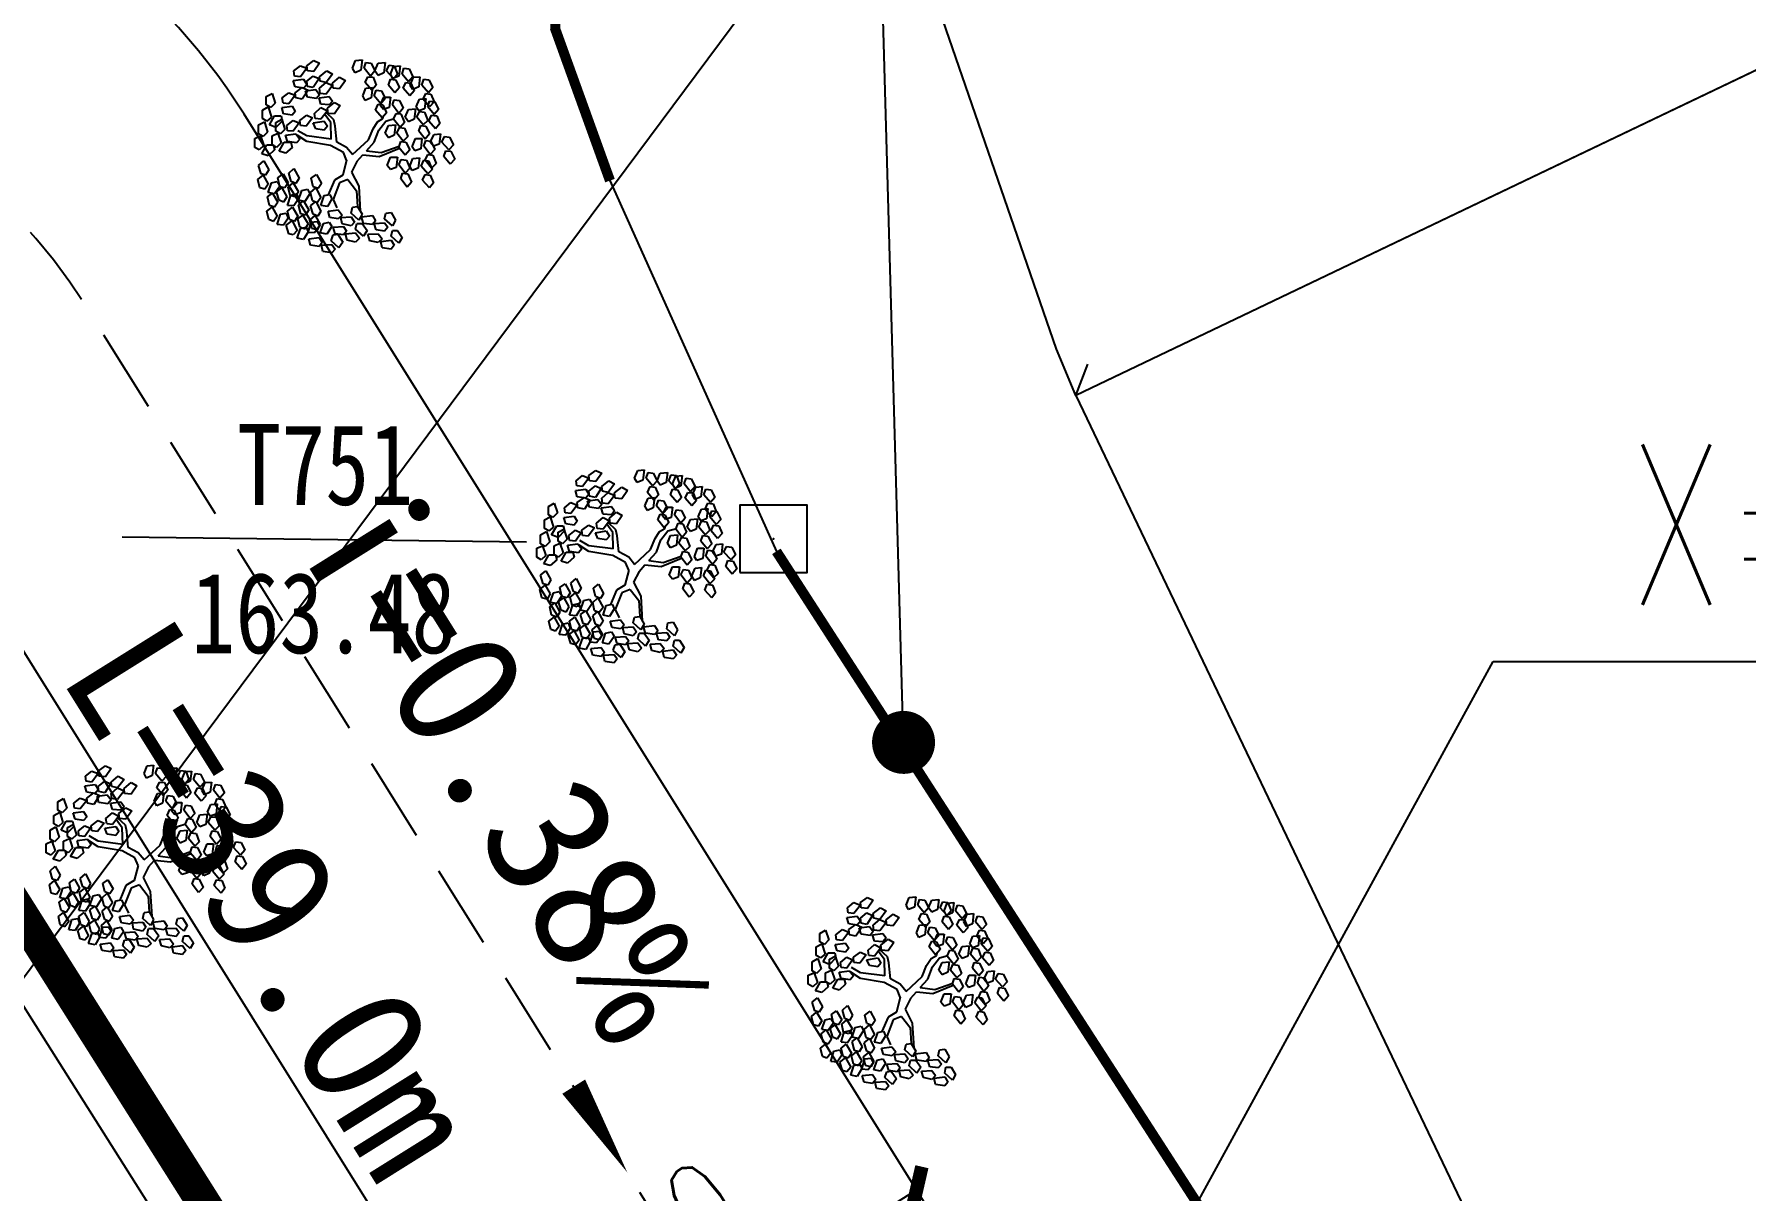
# Model space of a CAD drawing. Extents: x -809667 to 586099, y 3084146 to 3634412.
# Drawn here: x 381806.86 to 381832.26, y 3085752.27 to 3085769.42 of the extents above; entities that cross this region are included whole.
import ezdxf
from ezdxf.enums import TextEntityAlignment as Align

# ---------------------------------------------------------------- set-up
doc = ezdxf.new("R2010")
doc.units = 0
doc.header["$LTSCALE"] = 0.5
doc.header["$PDSIZE"] = 0.2
doc.linetypes.add('DASHED', pattern=[0.75, 0.5, -0.25])
doc.layers.get('0').update_dxf_attribs({"linetype": 'CONTINUOUS'})
doc.layers.get('Defpoints').update_dxf_attribs({"linetype": 'CONTINUOUS'})
for name, color, linetype in [('DIM_COOR', 3, 'CONTINUOUS'), ('DIM_LEAD', 3, 'CONTINUOUS'), ('DIM_SYMB', 3, 'CONTINUOUS'), ('dxt', 252, 'CONTINUOUS'), ('KZD', 252, 'CONTINUOUS'), ('PUB_DIM', 3, 'CONTINUOUS'), ('PUB_TEXT', 7, 'CONTINUOUS'), ('乔木', 84, 'CONTINUOUS'), ('建筑', 7, 'CONTINUOUS'), ('道路', 4, 'CONTINUOUS')]:
    doc.layers.add(name, color=color, linetype=linetype)
doc.styles.add('_TCH_DIM', font='SIMPLEX', dxfattribs={"bigfont": 'GBCBIG'})
doc.styles.add('_TCH_DIM_T3', font='SIMPLEX', dxfattribs={"width": 0.705882, "bigfont": 'GBCBIG'})
doc.styles.add('HZ', font='', dxfattribs={"width": 0.8})
doc.styles.add('宋体', font='')
doc.styles.get('HZ').set_extended_font_data('NSimSun')
doc.styles.get('宋体').set_extended_font_data('SimSun')
doc.linetypes.add('1161', pattern='A,0,[149,AAA.SHX,S=0.15,R=0,X=0,Y=0],-1.6', length=1.6)
doc.linetypes.add('443', pattern='A,5,[169,AAA.SHX,S=0.83,R=0,X=0,Y=0],5', length=10)
doc.dimstyles.new('_TCH_ARCH&&1', dxfattribs={"dimtxt": 1.4875, "dimasz": 0.5, "dimexe": 1.25, "dimexo": 1.5, "dimgap": 0.63125, "dimtad": 1, "dimdec": 1, "dimzin": 0, "dimdsep": 46, "dimtxsty": '_TCH_DIM_T3', "dimblk": 'ARCHTICK', "dimcen": 0.09, "dimclrt": 7, "dimazin": 2, "dimtfac": 1, "dimtdec": 1, "dimtix": 1, "dimtmove": 2, "dimatfit": 3, "dimfxl": 0, "dimtolj": 1, "dimtzin": 0, "dimarcsym": 0})

# ---------------------------------------------------------------- blocks, each defined once
blk = doc.blocks.new('gc261')
blk.add_lwpolyline([(-1, -1), (1, -1), (1, 1), (-1, 1)], close=True)
blk.add_point((0, 0))
blk = doc.blocks.new('幌伞枫')
at = {"layer": '乔木', "color": 0}
for p, q in [((-677, 937), (-604, 995)), ((-604, 995), (-531, 966)), ((-531, 995), (-450, 1054)), ((-523, 937), (-531, 995)), ((-450, 1054), (-384, 1025)), ((-384, 1025), (-450, 929)), ((-9, 966), (27, 1054)), ((27, 1054), (101, 1061)), ((101, 1061), (86, 944)), ((123, 966), (145, 1032)), ((145, 1032), (203, 1025)), ((203, 1025), (247, 937)), ((247, 937), (284, 1025)), ((284, 1025), (365, 1032)), ((365, 1032), (350, 915)), ((380, 937), (409, 1003)), ((409, 1003), (468, 995)), ((424, 900), (460, 988)), ((460, 988), (534, 995)), ((468, 995), (504, 900)), ((534, 995), (519, 878)), ((-685, 826), (-567, 841)), ((-663, 753), (-685, 826)), ((-670, 878), (-677, 937)), ((-604, 870), (-670, 878)), ((-531, 966), (-604, 870)), ((-567, 841), (-531, 782)), ((-531, 782), (-567, 738)), ((-531, 819), (-457, 878)), ((-523, 760), (-531, 819)), ((-450, 929), (-523, 937)), ((-457, 878), (-391, 848)), ((-391, 848), (-457, 746)), ((-384, 870), (-303, 937)), ((-377, 819), (-384, 870)), ((-384, 738), (-310, 804)), ((-310, 804), (-377, 819)), ((-237, 900), (-310, 804)), ((-310, 804), (-237, 768)), ((-303, 937), (-237, 900)), ((-237, 797), (-156, 863)), ((-230, 738), (-237, 797)), ((-156, 863), (-90, 826)), ((-90, 826), (-156, 731)), ((20, 915), (-9, 966)), ((86, 944), (20, 915)), ((196, 878), (123, 966)), ((137, 804), (167, 870)), ((211, 716), (137, 804)), ((167, 870), (225, 863)), ((247, 937), (196, 878)), ((225, 863), (262, 775)), ((284, 885), (247, 937)), ((350, 915), (284, 885)), ((460, 848), (380, 937)), ((402, 775), (424, 841)), ((453, 848), (424, 900)), ((424, 841), (482, 834)), ((519, 878), (453, 848)), ((504, 900), (460, 848)), ((482, 834), (526, 746)), ((556, 900), (578, 966)), ((629, 812), (556, 900)), ((570, 738), (600, 804)), ((578, 966), (636, 959)), ((600, 804), (658, 797)), ((681, 870), (629, 812)), ((636, 959), (681, 870)), ((651, 775), (688, 863)), ((658, 797), (695, 709)), ((688, 863), (761, 870)), ((761, 870), (747, 753)), ((783, 775), (805, 841)), ((805, 841), (864, 834)), ((864, 834), (908, 746)), ((-993, 643), (-927, 680)), ((-993, 548), (-993, 643)), ((-927, 680), (-890, 570)), ((-810, 628), (-736, 687)), ((-802, 570), (-810, 628)), ((-736, 687), (-663, 658)), ((-663, 658), (-736, 562)), ((-567, 738), (-663, 753)), ((-663, 687), (-582, 746)), ((-655, 628), (-663, 687)), ((-582, 614), (-655, 628)), ((-582, 746), (-516, 716)), ((-516, 716), (-582, 614)), ((-545, 709), (-428, 724)), ((-523, 636), (-545, 709)), ((-457, 746), (-523, 760)), ((-421, 621), (-523, 636)), ((-428, 724), (-384, 665)), ((-384, 665), (-421, 621)), ((-391, 628), (-274, 643)), ((-369, 555), (-391, 628)), ((-377, 680), (-384, 738)), ((-310, 672), (-377, 680)), ((-237, 768), (-310, 672)), ((-274, 643), (-237, 592)), ((-237, 592), (-274, 548)), ((-156, 731), (-230, 738)), ((108, 650), (145, 738)), ((137, 599), (108, 650)), ((203, 628), (137, 599)), ((145, 738), (218, 746)), ((218, 746), (203, 628)), ((262, 775), (211, 716)), ((240, 650), (262, 716)), ((313, 562), (240, 650)), ((262, 716), (321, 709)), ((306, 540), (350, 636)), ((365, 621), (313, 562)), ((321, 709), (365, 621)), ((350, 636), (424, 636)), ((475, 687), (402, 775)), ((424, 636), (409, 518)), ((446, 548), (468, 606)), ((468, 606), (526, 599)), ((526, 746), (475, 687)), ((526, 599), (570, 511)), ((644, 650), (570, 738)), ((695, 709), (644, 650)), ((681, 724), (651, 775)), ((747, 753), (681, 724)), ((717, 525), (754, 614)), ((754, 614), (827, 621)), ((857, 687), (783, 775)), ((798, 614), (827, 680)), ((871, 525), (798, 614)), ((827, 621), (813, 503)), ((827, 680), (886, 672)), ((849, 525), (871, 592)), ((908, 746), (857, 687)), ((871, 592), (930, 584)), ((886, 672), (923, 584)), ((-1037, 489), (-971, 525)), ((-1037, 393), (-1037, 489)), ((-986, 364), (-1037, 393)), ((-942, 518), (-993, 548)), ((-934, 408), (-986, 364)), ((-971, 525), (-934, 408)), ((-956, 320), (-898, 423)), ((-890, 570), (-942, 518)), ((-898, 423), (-824, 423)), ((-824, 423), (-810, 364)), ((-817, 518), (-699, 533)), ((-795, 445), (-817, 518)), ((-736, 562), (-802, 570)), ((-699, 430), (-795, 445)), ((-699, 533), (-663, 474)), ((-663, 474), (-699, 430)), ((-611, 371), (-531, 430)), ((-465, 401), (-538, 305)), ((-531, 430), (-465, 401)), ((-443, 452), (-369, 518)), ((-435, 393), (-443, 452)), ((-369, 386), (-435, 393)), ((-274, 548), (-369, 555)), ((-369, 518), (-296, 481)), ((-296, 481), (-369, 386)), ((-257, 346), (-327, 441)), ((-222, 377), (-311, 462)), ((-296, 511), (-215, 577)), ((-288, 452), (-296, 511)), ((-215, 445), (-288, 452)), ((-215, 577), (-149, 540)), ((-149, 540), (-215, 445)), ((255, 489), (284, 555)), ((328, 401), (255, 489)), ((277, 357), (336, 393)), ((284, 555), (336, 548)), ((343, 496), (306, 540)), ((380, 459), (328, 401)), ((336, 548), (380, 459)), ((336, 393), (344, 419)), ((409, 518), (343, 496)), ((372, 364), (468, 393)), ((519, 452), (446, 548)), ((460, 386), (490, 452)), ((490, 452), (541, 445)), ((570, 511), (519, 452)), ((541, 445), (585, 349)), ((592, 408), (629, 496)), ((629, 357), (592, 408)), ((629, 496), (710, 503)), ((710, 503), (695, 386)), ((747, 481), (717, 525)), ((725, 408), (754, 474)), ((798, 320), (725, 408)), ((813, 503), (747, 481)), ((754, 474), (813, 467)), ((813, 467), (849, 371)), ((923, 437), (849, 525)), ((864, 364), (893, 430)), ((923, 584), (871, 525)), ((893, 430), (952, 423)), ((974, 496), (923, 437)), ((930, 584), (974, 496)), ((952, 423), (989, 335)), ((-1081, 320), (-1015, 357)), ((-1081, 217), (-1081, 320)), ((-1030, 188), (-1081, 217)), ((-978, 239), (-1030, 188)), ((-1015, 357), (-978, 239)), ((-883, 291), (-956, 320)), ((-927, 195), (-861, 225)), ((-883, 349), (-817, 386)), ((-810, 364), (-883, 291)), ((-883, 247), (-883, 349)), ((-832, 217), (-883, 247)), ((-861, 225), (-824, 114)), ((-780, 269), (-832, 217)), ((-817, 386), (-780, 269)), ((-773, 203), (-655, 217)), ((-751, 129), (-773, 203)), ((-758, 313), (-685, 371)), ((-751, 254), (-758, 313)), ((-685, 247), (-751, 254)), ((-685, 371), (-619, 342)), ((-619, 342), (-685, 247)), ((-655, 217), (-611, 158)), ((-531, 129), (-641, 203)), ((-531, 195), (-633, 254)), ((-604, 313), (-611, 371)), ((-538, 305), (-604, 313)), ((-457, 342), (-332, 364)), ((-428, 276), (-457, 342)), ((-332, 261), (-428, 276)), ((-332, 364), (-296, 305)), ((-296, 305), (-332, 261)), ((-252, 158), (-257, 346)), ((-206, 307), (-222, 377)), ((-188, 124), (-206, 307)), ((174, 151), (225, 276)), ((225, 276), (277, 357)), ((240, 122), (291, 261)), ((291, 261), (372, 364)), ((365, 225), (402, 313)), ((402, 173), (365, 225)), ((402, 313), (482, 320)), ((468, 203), (402, 173)), ((534, 291), (460, 386)), ((482, 320), (468, 203)), ((497, 225), (526, 291)), ((570, 136), (497, 225)), ((526, 291), (585, 283)), ((585, 349), (534, 291)), ((585, 283), (622, 188)), ((695, 386), (629, 357)), ((747, 247), (769, 313)), ((820, 158), (747, 247)), ((769, 313), (827, 305)), ((849, 371), (798, 320)), ((871, 217), (820, 158)), ((827, 305), (871, 217)), ((937, 276), (864, 364)), ((879, 122), (923, 210)), ((923, 210), (996, 217)), ((989, 335), (937, 276)), ((996, 217), (981, 100)), ((-1125, 166), (-1059, 195)), ((-1125, 63), (-1125, 166)), ((-1074, 34), (-1125, 63)), ((-1022, 85), (-1074, 34)), ((-1059, 195), (-1022, 85)), ((-1044, -10), (-986, 92)), ((-986, 92), (-912, 92)), ((-898, 34), (-971, -32)), ((-927, 92), (-927, 195)), ((-876, 63), (-927, 92)), ((-912, 92), (-898, 34)), ((-824, 114), (-876, 63)), ((-846, 19), (-788, 122)), ((-773, -3), (-846, 19)), ((-788, 122), (-714, 122)), ((-699, 63), (-773, -3)), ((-648, 114), (-751, 129)), ((-714, 122), (-699, 63)), ((-611, 158), (-648, 114)), ((-252, 158), (-531, 195)), ((-259, 85), (-531, 129)), ((-112, 4), (-259, 85)), ((-76, 63), (-188, 124)), ((-76, -84), (-112, 4)), ((-9, -18), (-76, 63)), ((-9, -18), (174, 151)), ((152, 26), (240, 122)), ((152, 26), (318, 4)), ((295, -42), (527, 53)), ((318, 4), (524, 78)), ((519, 63), (541, 129)), ((592, -25), (519, 63)), ((541, 129), (600, 122)), ((622, 188), (570, 136)), ((644, 34), (592, -25)), ((600, 122), (644, 34)), ((673, 70), (710, 166)), ((703, 26), (673, 70)), ((769, 48), (703, 26)), ((710, 166), (783, 166)), ((783, 166), (769, 48)), ((805, 78), (827, 144)), ((879, -18), (805, 78)), ((827, 144), (886, 136)), ((915, 78), (879, 122)), ((930, 41), (879, -18)), ((886, 136), (930, 41)), ((981, 100), (915, 78)), ((1011, 122), (1040, 188)), ((1092, 34), (1011, 122)), ((1033, -40), (1055, 26)), ((1040, 188), (1099, 180)), ((1055, 26), (1114, 19)), ((1143, 92), (1092, 34)), ((1099, 180), (1143, 92)), ((1114, 19), (1158, -69)), ((-1081, -142), (-1022, -91)), ((-1052, -238), (-1081, -142)), ((-971, -32), (-1044, -10)), ((-1022, -91), (-964, -194)), ((-964, -194), (-1000, -253)), ((-736, -231), (-677, -179)), ((-677, -179), (-619, -289)), ((-76, -84), (-120, -253)), ((42, -98), (-20, -221)), ((-9, -18), (-9, -18)), ((-9, -18), (-9, -18)), ((-9, -18), (-9, -18)), ((-9, -18), (-9, -18)), ((-9, -18), (-9, -18)), ((-9, -18), (-9, -18)), ((-9, -18), (-9, -18)), ((-9, -18), (-9, -18)), ((-9, -18), (-9, -18)), ((-9, -18), (-9, -18)), ((-9, -18), (-9, -18)), ((-9, -18), (-9, -18)), ((-9, -18), (-9, -18)), ((-9, -18), (-9, -18)), ((-9, -18), (-9, -18)), ((-9, -18), (-9, -18)), ((-9, -18), (-9, -18)), ((-9, -18), (-9, -18)), ((-9, -18), (-9, -18)), ((-9, -18), (-9, -18)), ((-9, -18), (-9, -18)), ((-9, -18), (-9, -18)), ((-9, -18), (-9, -18)), ((-9, -18), (-9, -18)), ((-9, -18), (-9, -18)), ((-9, -18), (-9, -18)), ((-9, -18), (-9, -18)), ((-9, -18), (-9, -18)), ((-9, -18), (-9, -18)), ((-9, -18), (-9, -18)), ((-9, -18), (-9, -18)), ((-9, -18), (-9, -18)), ((-9, -18), (-9, -18)), ((-9, -18), (-9, -18)), ((-9, -18), (-9, -18)), ((-9, -18), (-9, -18)), ((-9, -18), (-9, -18)), ((-9, -18), (-9, -18)), ((-9, -18), (-9, -18)), ((-9, -18), (-9, -18)), ((42, -98), (109, -22)), ((109, -22), (295, -42)), ((387, -142), (424, -47)), ((424, -187), (387, -142)), ((424, -47), (504, -47)), ((490, -165), (424, -187)), ((504, -47), (490, -165)), ((519, -135), (548, -76)), ((592, -231), (519, -135)), ((548, -76), (607, -84)), ((644, -172), (592, -231)), ((607, -84), (644, -172)), ((644, -150), (681, -62)), ((673, -201), (644, -150)), ((739, -172), (673, -201)), ((681, -62), (754, -54)), ((754, -54), (739, -172)), ((776, -150), (805, -84)), ((849, -238), (776, -150)), ((805, -84), (857, -91)), ((820, -84), (849, -18)), ((893, -172), (820, -84)), ((849, -18), (908, -25)), ((901, -187), (849, -238)), ((857, -91), (901, -187)), ((945, -120), (893, -172)), ((908, -25), (945, -120)), ((1106, -128), (1033, -40)), ((1158, -69), (1106, -128)), ((-1089, -304), (-1030, -253)), ((-1067, -399), (-1089, -304)), ((-1000, -253), (-1052, -238)), ((-1030, -253), (-971, -355)), ((-971, -355), (-1008, -414)), ((-971, -451), (-934, -341)), ((-934, -341), (-868, -326)), ((-839, -377), (-898, -465)), ((-868, -326), (-839, -377)), ((-861, -282), (-802, -238)), ((-839, -385), (-861, -282)), ((-780, -399), (-839, -385)), ((-802, -238), (-744, -341)), ((-744, -341), (-780, -399)), ((-744, -392), (-685, -341)), ((-707, -326), (-736, -231)), ((-655, -348), (-707, -326)), ((-685, -341), (-626, -443)), ((-619, -289), (-655, -348)), ((-479, -289), (-421, -245)), ((-457, -385), (-479, -289)), ((-399, -407), (-457, -385)), ((-421, -245), (-362, -348)), ((-362, -348), (-399, -407)), ((-215, -311), (-285, -477)), ((-156, -341), (-230, -532)), ((-120, -253), (-215, -311)), ((-61, -304), (-156, -341)), ((-61, -304), (38, -431)), ((-20, -221), (62, -380)), ((62, -380), (79, -664)), ((541, -297), (563, -231)), ((614, -392), (541, -297)), ((563, -231), (622, -238)), ((666, -333), (614, -392)), ((622, -238), (666, -333)), ((791, -311), (820, -245)), ((871, -399), (791, -311)), ((820, -245), (879, -253)), ((915, -341), (871, -399)), ((879, -253), (915, -341)), ((-1008, -414), (-1067, -399)), ((-978, -502), (-920, -458)), ((-956, -598), (-978, -502)), ((-898, -465), (-971, -451)), ((-920, -458), (-861, -561)), ((-861, -561), (-898, -620)), ((-876, -443), (-817, -399)), ((-846, -539), (-876, -443)), ((-795, -561), (-846, -539)), ((-817, -399), (-758, -502)), ((-758, -502), (-795, -561)), ((-751, -598), (-714, -480)), ((-722, -487), (-744, -392)), ((-663, -502), (-722, -487)), ((-714, -480), (-648, -465)), ((-626, -524), (-677, -605)), ((-626, -443), (-663, -502)), ((-648, -465), (-626, -524)), ((-626, -539), (-589, -429)), ((-553, -554), (-626, -539)), ((-626, -590), (-567, -546)), ((-589, -429), (-523, -414)), ((-567, -546), (-509, -649)), ((-494, -465), (-553, -554)), ((-523, -414), (-494, -465)), ((-487, -451), (-428, -399)), ((-465, -546), (-487, -451)), ((-487, -605), (-428, -554)), ((-413, -568), (-465, -546)), ((-428, -399), (-369, -510)), ((-428, -554), (-369, -664)), ((-369, -510), (-413, -568)), ((-369, -598), (-332, -487)), ((-332, -487), (-266, -473)), ((-244, -524), (-296, -612)), ((-266, -473), (-244, -524)), ((-230, -532), (-186, -627)), ((38, -431), (49, -612)), ((-986, -664), (-927, -620)), ((-964, -759), (-986, -664)), ((-912, -781), (-964, -759)), ((-898, -620), (-956, -598)), ((-927, -620), (-868, -722)), ((-868, -722), (-912, -781)), ((-868, -818), (-832, -700)), ((-832, -700), (-766, -686)), ((-744, -744), (-795, -825)), ((-766, -686), (-744, -744)), ((-766, -825), (-699, -774)), ((-677, -605), (-751, -598)), ((-751, -664), (-692, -620)), ((-729, -759), (-751, -664)), ((-670, -781), (-729, -759)), ((-699, -774), (-641, -884)), ((-692, -620), (-633, -722)), ((-633, -722), (-670, -781)), ((-633, -752), (-575, -708)), ((-611, -847), (-633, -752)), ((-597, -693), (-626, -590)), ((-545, -708), (-597, -693)), ((-575, -708), (-516, -810)), ((-509, -649), (-545, -708)), ((-494, -766), (-435, -715)), ((-472, -862), (-494, -766)), ((-457, -700), (-487, -605)), ((-479, -788), (-413, -781)), ((-406, -722), (-457, -700)), ((-435, -715), (-377, -818)), ((-413, -781), (-384, -832)), ((-369, -664), (-406, -722)), ((-296, -612), (-369, -598)), ((-288, -664), (-171, -649)), ((-266, -737), (-288, -664)), ((-171, -752), (-266, -737)), ((-171, -649), (-127, -708)), ((-127, -708), (-171, -752)), ((-142, -737), (-24, -730)), ((-127, -810), (-142, -737)), ((-24, -686), (-9, -620)), ((64, -766), (-24, -686)), ((-24, -730), (13, -788)), ((-9, -620), (49, -612)), ((49, -612), (101, -700)), ((101, -700), (64, -766)), ((93, -730), (218, -715)), ((115, -803), (93, -730)), ((218, -715), (255, -774)), ((255, -774), (218, -818)), ((358, -752), (372, -686)), ((446, -832), (358, -752)), ((372, -686), (431, -678)), ((431, -678), (482, -766)), ((482, -766), (446, -832)), ((-795, -825), (-868, -818)), ((-736, -921), (-766, -825)), ((-685, -935), (-736, -921)), ((-641, -884), (-685, -935)), ((-641, -972), (-604, -862)), ((-567, -987), (-641, -972)), ((-553, -869), (-611, -847)), ((-604, -862), (-538, -847)), ((-516, -899), (-567, -987)), ((-516, -810), (-553, -869)), ((-538, -847), (-516, -899)), ((-516, -906), (-479, -788)), ((-443, -913), (-516, -906)), ((-509, -979), (-391, -965)), ((-413, -877), (-472, -862)), ((-384, -832), (-443, -913)), ((-377, -818), (-413, -877)), ((-391, -965), (-354, -1023)), ((-377, -913), (-340, -803)), ((-303, -928), (-377, -913)), ((-340, -803), (-274, -788)), ((-244, -840), (-303, -928)), ((-274, -788), (-244, -840)), ((-252, -1001), (-230, -935)), ((-230, -847), (-112, -840)), ((-208, -921), (-230, -847)), ((-230, -935), (-178, -928)), ((-112, -935), (-208, -921)), ((-178, -928), (-120, -1016)), ((-24, -832), (-127, -810)), ((-112, -840), (-76, -891)), ((-76, -891), (-112, -935)), ((-90, -921), (27, -913)), ((-68, -994), (-90, -921)), ((13, -788), (-24, -832)), ((27, -869), (42, -803)), ((115, -950), (27, -869)), ((27, -913), (71, -972)), ((71, -972), (27, -1016)), ((42, -803), (101, -803)), ((101, -803), (159, -884)), ((218, -818), (115, -803)), ((159, -884), (115, -950)), ((167, -928), (284, -921)), ((189, -1001), (167, -928)), ((240, -803), (358, -796)), ((262, -877), (240, -803)), ((358, -891), (262, -877)), ((284, -921), (328, -979)), ((358, -796), (394, -847)), ((394, -847), (358, -891)), ((431, -950), (446, -884)), ((519, -1031), (431, -950)), ((446, -884), (504, -884)), ((504, -884), (556, -965)), ((556, -965), (519, -1031)), ((-487, -1053), (-509, -979)), ((-391, -1067), (-487, -1053)), ((-354, -1023), (-391, -1067)), ((-362, -1053), (-244, -1045)), ((-347, -1126), (-362, -1053)), ((-244, -1141), (-347, -1126)), ((-164, -1082), (-252, -1001)), ((-244, -1045), (-208, -1097)), ((-208, -1097), (-244, -1141)), ((-120, -1016), (-164, -1082)), ((27, -1016), (-68, -994)), ((284, -1023), (189, -1001)), ((328, -979), (284, -1023)), ((313, -1009), (431, -994)), ((328, -1082), (313, -1009)), ((431, -1097), (328, -1082)), ((431, -994), (468, -1053)), ((468, -1053), (431, -1097))]:
    blk.add_line(p, q, dxfattribs=at)
blk = doc.blocks.new('_ArchTick')
at = {"color": 0, "linetype": 'ByBlock', "const_width": 0.4}
blk.add_lwpolyline([(-0.5, -0.5), (0.5, 0.5)], dxfattribs=at)
blk = doc.blocks.new('*D113')
at = {"layer": 'Defpoints', "color": 0, "linetype": 'Continuous', "transparency": 16777216}
for p in [(381800.812, 3085764.7), (381816.736, 3085739.229), (381814.305, 3085737.709)]:
    blk.add_point(p, dxfattribs=at)
at = {"layer": 'PUB_DIM', "color": 0, "linetype": 'Continuous', "lineweight": -2, "transparency": 16777216}
for p, q in [((381799.54, 3085763.904), (381797.321, 3085762.517)), ((381798.381, 3085763.18), (381814.305, 3085737.709)), ((381815.464, 3085738.434), (381813.245, 3085737.047))]:
    blk.add_line(p, q, dxfattribs=at)
at = {"layer": 'PUB_DIM', "color": 0, "linetype": 'Continuous', "lineweight": -2, "transparency": 16777216, "xscale": 0.5, "yscale": 0.5, "zscale": 0.5}
for p, rotation in [((381798.381, 3085763.18), 122.013839176622), ((381814.305, 3085737.709), 302.013839176622)]:
    blk.add_blockref('_ArchTick', p, dxfattribs=dict(at, rotation=rotation))
at = {"layer": 'PUB_DIM', "color": 7, "linetype": 'Continuous', "transparency": 16777216, "insert": (381810.077, 3085747.3), "char_height": 1.4875, "attachment_point": 5, "rotation": 302.0138, "style": '_TCH_DIM_T3'}
blk.add_mtext('\\A1;30.0', dxfattribs=at)
blk = doc.blocks.new('*D121')
at = {"layer": 'Defpoints', "color": 0, "linetype": 'Continuous', "transparency": 16777216}
for p in [(381819.906, 3085752.354), (381819.954, 3085752.278), (381813.97, 3085748.643)]:
    blk.add_point(p, dxfattribs=at)
at = {"layer": 'PUB_DIM', "color": 0, "linetype": 'Continuous', "lineweight": -2, "transparency": 16777216}
for p, q in [((381814.018, 3085748.567), (381819.954, 3085752.278)), ((381820.701, 3085751.082), (381820.616, 3085751.218)), ((381814.766, 3085747.371), (381814.681, 3085747.507))]:
    blk.add_line(p, q, dxfattribs=at)
at = {"layer": 'PUB_DIM', "color": 0, "linetype": 'Continuous', "lineweight": -2, "transparency": 16777216, "xscale": 0.5, "yscale": 0.5, "zscale": 0.5}
for p, rotation in [((381819.954, 3085752.278), 32.01383918097194), ((381814.018, 3085748.567), 212.0138391809719)]:
    blk.add_blockref('_ArchTick', p, dxfattribs=dict(at, rotation=rotation))
at = {"layer": 'PUB_DIM', "color": 7, "linetype": 'Continuous', "transparency": 16777216, "insert": (381816.257, 3085751.588), "char_height": 1.4875, "attachment_point": 5, "rotation": 32.0138, "style": '_TCH_DIM_T3'}
blk.add_mtext('\\A1;7.0', dxfattribs=at)

msp = doc.modelspace()

# ---------------------------------------------------------------- linework, layer by layer
at = {"layer": 'DIM_COOR', "color": 3, "linetype": 'Continuous'}
for p, q in [((381817.284, 3085739.572), (381828.506, 3085760.115)), ((381828.506, 3085760.115), (381850.506, 3085760.115))]:
    msp.add_line(p, q, dxfattribs=at)
at = {"layer": 'DIM_LEAD', "linetype": 'Continuous'}
msp.add_line((381819.761, 3085758.917), (381818.463, 3085804.652), dxfattribs=at)
at = {"layer": 'DIM_LEAD', "linetype": 'Continuous', "const_width": 0.467}
msp.add_lwpolyline([(381819.768, 3085758.683, 1), (381819.755, 3085759.15, 1)], format="xyb", close=True, dxfattribs=at)
at = {"layer": 'DIM_SYMB', "linetype": 'Continuous'}
msp.add_lwpolyline([(381809.236, 3085762.818, 0, 0, 0), (381815.663, 3085752.538, 0, 0.4, 0), (381814.868, 3085753.81, 0, 0, 0)], format="xyseb", dxfattribs=at)
at = {"layer": 'dxt', "color": 252, "linetype": 'Continuous'}
msp.add_line((381822.317, 3085764.062), (381822.495, 3085764.528), dxfattribs=at)
msp.add_lwpolyline([(381661.705, 3085560.704), (381978.444, 3085986.058)], dxfattribs=at)
at = {"layer": 'dxt', "color": 252, "linetype": 'Continuous', "flags": 128}
for points, elevation in [([(381822.317, 3085764.062), (381822.031, 3085764.75), (381816.25, 3085781.5), (381832.136, 3085789.215), (381840.099, 3085772.566)], -855.223), ([(381831.313, 3085745.25), (381867.906, 3085762.75), (381858.91, 3085781.562), (381822.317, 3085764.062)], -853.527)]:
    msp.add_lwpolyline(points, close=True, dxfattribs=dict(at, elevation=elevation))
at = {"layer": 'dxt', "color": 252, "linetype": '443', "const_width": 0.15, "flags": 128}
for points in [[(381815.188, 3085784.25), (381814.594, 3085769.5), (381815.406, 3085767.25)], [(381817.875, 3085761.75), (381828.688, 3085745), (381847.125, 3085710), (381856.375, 3085691), (381859.344, 3085684)]]:
    msp.add_lwpolyline(points, dxfattribs=at)
at = {"layer": 'dxt', "color": 252, "linetype": '1161', "flags": 128}
msp.add_lwpolyline([(381815.406, 3085767.25), (381817.875, 3085761.75)], dxfattribs=at)
at = {"layer": 'KZD', "color": 252, "linetype": 'Continuous'}
msp.add_line((381808.169, 3085761.967), (381814.169, 3085761.894), dxfattribs=at)
at = {"layer": 'KZD', "color": 8, "linetype": 'Continuous'}
msp.add_line((381808.169, 3085761.967), (381814.169, 3085761.894), dxfattribs=at)
at = {"layer": '建筑', "linetype": 'Continuous', "const_width": 0.5, "flags": 128}
msp.add_lwpolyline([(381791.906, 3085723.706), (381817.284, 3085739.572), (381801.24, 3085764.967), (381775.862, 3085749.101)], close=True, dxfattribs=at)
at = {"layer": '建筑', "linetype": 'Continuous', "flags": 128}
msp.add_lwpolyline([(381792.126, 3085724.669), (381816.316, 3085739.793), (381801.02, 3085764.004), (381776.83, 3085748.88)], close=True, dxfattribs=at)
at = {"layer": '道路', "color": 1, "linetype": 'DASHED', "ltscale": 5, "flags": 128}
msp.add_lwpolyline([(381862.236, 3085678.045), (381807.622, 3085765.4, 0.432167), (381796.192, 3085767.671), (381776.618, 3085753.707)], format="xyb", dxfattribs=at)
at = {"layer": '道路', "linetype": 'Continuous', "flags": 128}
for points in [[(381867.906, 3085762.75), (381833.203, 3085746.154, -0.381587), (381821.689, 3085749.502), (381809.978, 3085768.234)], [(381796.131, 3085765.17), (381777.78, 3085752.079, 0.396485), (381776.177, 3085744.014), (381787.34, 3085726.158, 0.414214), (381795.608, 3085724.251), (381814.687, 3085736.179, 0.414214), (381816.593, 3085744.448), (381804.703, 3085763.467)]]:
    msp.add_lwpolyline(points, format="xyb", dxfattribs=at)
at = {"layer": '道路', "linetype": 'Continuous'}
msp.add_arc((381802.346, 3085763.463), 9, 32.0138, 125.5035, dxfattribs=at)

# ---------------------------------------------------------------- block references
at = {"layer": 'KZD', "color": 252, "linetype": 'Continuous', "xscale": 0.5, "yscale": 0.5}
msp.add_blockref('gc261', (381817.831, 3085761.937, 164.2), dxfattribs=at)
at = {"layer": '乔木', "xscale": 0.0013, "yscale": 0.0013, "zscale": 0.0013}
for p in [(381811.598, 3085767.66), (381815.783, 3085761.58), (381808.505, 3085757.198), (381819.811, 3085755.246)]:
    msp.add_blockref('幌伞枫', p, dxfattribs=at)

# ---------------------------------------------------------------- texts
at = {"layer": 'DIM_COOR', "color": 7, "linetype": 'Continuous', "style": '_TCH_DIM', "width": 0.705882}
msp.add_text('X=3085739.572', height=2.38, dxfattribs=at).set_placement((381830.506, 3085760.955))
at = {"layer": 'DIM_SYMB', "color": 7, "linetype": 'Continuous', "style": '宋体'}
msp.add_text('i=0.38%', height=1.8882, rotation=302.0138, dxfattribs=at).set_placement((381810.672, 3085761.935))
at = {"layer": 'KZD', "color": 8, "linetype": 'Continuous', "style": 'HZ', "width": 0.8}
for s, p in [('T751', (381811.182, 3085763.03)), ('163.48', (381811.155, 3085760.83))]:
    msp.add_text(s, height=1.2, dxfattribs=at).set_placement(p, align=Align.MIDDLE)
at = {"layer": 'PUB_TEXT', "linetype": 'Continuous', "style": '宋体'}
msp.add_text('L=39.0m', height=1.8882, rotation=302.0138, dxfattribs=at).set_placement((381807.213, 3085759.922))

# ---------------------------------------------------------------- dimensions: what is measured, and where the dimension line sits
at = {"layer": 'PUB_DIM', "linetype": 'Continuous'}
dim = msp.add_linear_dim(base=(381814.305, 3085737.709), p1=(381800.812, 3085764.7), p2=(381816.736, 3085739.229), angle=302.0138, dimstyle='_TCH_ARCH&&1', dxfattribs=at)
dim.commit()
dim.dimension.update_dxf_attribs({"geometry": '*D113', "text_midpoint": (381810.077, 3085747.3), "dimtype": 129})
dim = msp.add_aligned_dim(p1=(381813.97, 3085748.643), p2=(381819.906, 3085752.354), distance=-0.09, dimstyle='_TCH_ARCH&&1', dxfattribs=at)
dim.commit()
dim.dimension.update_dxf_attribs({"geometry": '*D121', "text_midpoint": (381816.257, 3085751.588)})

doc.saveas('drawing.dxf')
